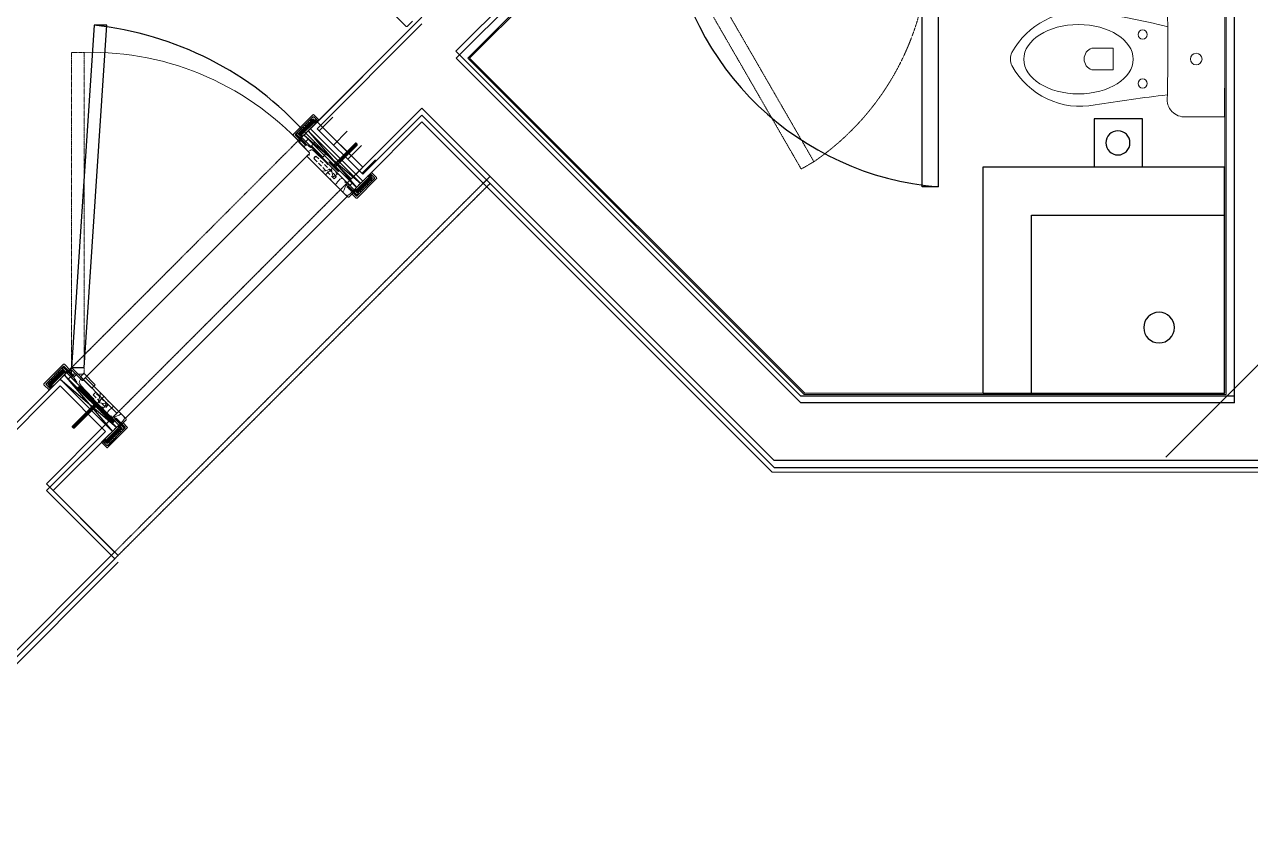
# Model space of a CAD drawing. Header units: millimetres. Extents: x 186805 to 449048, y 2167 to 51540.
# Drawn here: x 386668 to 390478, y 32261 to 34787 of the extents above; entities that cross this region are included whole.
import ezdxf

# ---------------------------------------------------------------- set-up
doc = ezdxf.new("R2010")
doc.units = ezdxf.units.MM
for name, pattern in [('3117.NEW ID XR$0$BD$0$HIDDEN2', [0.1875, 0.125, -0.0625]), ('3117.NEW ID XR$0$HIDDEN2', [0.1875, 0.125, -0.0625]), ('3117.NEW ID XR$0$XR-BAS2-BLOCK-A$0$HIDDEN2', [0.1875, 0.125, -0.0625]), ('BC$0$DASHDOT2', [0.5, 0.25, -0.125, 0, -0.125]), ('BC$0$XR-BAS2-BLOCK-B$1$CENTER', [2, 1.25, -0.25, 0.25, -0.25]), ('BD$0$HIDDEN', [0.375, 0.25, -0.125]), ('HIDDEN', [0.375, 0.25, -0.125]), ('HIDDEN2', [0.1875, 0.125, -0.0625])]:
    doc.linetypes.add(name, pattern=pattern)
doc.layers.get('0').update_dxf_attribs({"linetype": 'CONTINUOUS'})
for name, color, linetype, lineweight in [('0-60x60-C', 3, 'CONTINUOUS', 13), ('0-AKL-P1 TILES', 8, 'CONTINUOUS', 13), ('0-akl-plasterline', 9, 'CONTINUOUS', 13), ('3117.NEW ID XR$0$BB$0$A-HATCH', 8, 'CONTINUOUS', 5), ('3117.NEW ID XR$0$BD$0$A-ABOV', 1, '3117.NEW ID XR$0$BD$0$HIDDEN2', 5), ('ARCHITRAVE', 2, 'CONTINUOUS', 13), ('BD$0$0-sanitary', 1, 'CONTINUOUS', 20), ('BD$0$0-tiles', 9, 'CONTINUOUS', 5), ('BD$0$a-door', 8, 'CONTINUOUS', 9), ('BD$0$a-wall', 8, 'CONTINUOUS', 30), ('Cabinet', 2, 'CONTINUOUS', 5), ('Countertop', 3, 'CONTINUOUS', 13), ('wall', 4, 'CONTINUOUS', 25)]:
    doc.layers.add(name, color=color, linetype=linetype, lineweight=lineweight)
for name, color, linetype in [('3117.NEW ID XR$0$A-ABOV', 1, '3117.NEW ID XR$0$HIDDEN2'), ('3117.NEW ID XR$0$XR-BAS2-BLOCK-A$0$A-ABOV', 1, '3117.NEW ID XR$0$XR-BAS2-BLOCK-A$0$HIDDEN2'), ('A-ABOV', 1, 'HIDDEN2'), ('A-ABOVE DOOR', 1, 'HIDDEN2'), ('a-door', 4, 'CONTINUOUS'), ('a-sanit', 30, 'CONTINUOUS'), ('a-wall', 140, 'CONTINUOUS'), ('BC-A-AXES', 20, 'BC$0$DASHDOT2'), ('FIRST FLR DRAINAGExref-(NID-R2)$1$TYPCAL FLR DRAINAGE_xref(NID-R1)$0$M-FLOOR DRAIN', 7, 'CONTINUOUS'), ('HATCH', 8, 'CONTINUOUS'), ('STEEL', 8, 'CONTINUOUS')]:
    doc.layers.add(name, color=color, linetype=linetype)

# ---------------------------------------------------------------- blocks, each defined once
blk = doc.blocks.new('A$C7C4A1575')
at = {"layer": 'A-ABOV', "color": 8}
blk.add_line((62074.6, 18384.4), (60907.9, 17217.7), dxfattribs=at)
at = {"layer": 'A-ABOVE DOOR', "color": 8}
for p, q in [((62102.9, 17988.4), (61303.8, 17189.4)), ((61445.3, 17048), (62244.3, 17847))]:
    blk.add_line(p, q, dxfattribs=at)
at = {"layer": 'a-door', "color": 8, "lineweight": -3}
for p, q in [((62067.5, 17953.1), (62102.9, 17988.4)), ((62208.9, 17811.6), (62067.5, 17953.1)), ((62138.2, 17953.1), (62244.3, 17847)), ((62145.3, 17875.3), (62134.7, 17864.7)), ((62180.6, 17839.9), (62145.3, 17875.3)), ((62134.7, 17864.7), (62170, 17829.3)), ((62170, 17829.3), (62180.6, 17839.9)), ((62244.3, 17847), (62208.9, 17811.6)), ((62168.9, 17811.6), (62098.7, 16748.2)), ((62138.7, 16748.2), (62208.9, 17811.6)), ((62208.9, 17811.6), (62168.9, 17811.6)), ((61339.2, 17224.7), (61303.8, 17189.4)), ((61480.6, 17083.3), (61339.2, 17224.7)), ((61339.2, 17154), (61445.3, 17048)), ((61417, 17146.9), (61427.6, 17157.6)), ((61427.6, 17157.6), (61462.9, 17122.2)), ((61462.9, 17122.2), (61452.3, 17111.6)), ((61445.3, 17048), (61480.6, 17083.3)), ((62098.7, 16748.2), (62138.7, 16748.2))]:
    blk.add_line(p, q, dxfattribs=at)
at = {"layer": 'a-door', "color": 8}
for points in [[(59465.1, 16300), (59515.1, 16300), (59515.1, 17250)], [(59515.1, 17250), (59565.1, 17250), (59565.1, 16450)]]:
    blk.add_lwpolyline(points, dxfattribs=at)
blk.add_arc((59439.5, 16335.4), 917.8, 7.1761, 85.2747, dxfattribs=at)
at = {"layer": 'a-door', "color": 8, "lineweight": -3}
blk.add_ellipse((62187, 17656.7), major_axis=(-859.8, 437.8), ratio=0.932747, start_param=1.178097, end_param=1.963495, dxfattribs=at)
at = {"layer": 'a-wall', "color": 8}
for p, q in [((67148.1, 23457.9), (62074.6, 18384.4)), ((62074.6, 18384.4), (62286.7, 18172.3)), ((62286.7, 18172.3), (62102.9, 17988.4)), ((52095.1, 18100), (60025.5, 18100)), ((60025.5, 18100), (61120, 17005.5)), ((62244.3, 17847), (62463.5, 18066.2)), ((62102.9, 17988.4), (62244.3, 17847)), ((58595.1, 17900), (59942.7, 17900)), ((58595.1, 17900), (58595.1, 16450)), ((61013.9, 16828.8), (59942.7, 17900)), ((61120, 17005.5), (61303.8, 17189.4)), ((61303.8, 17189.4), (61445.3, 17048)), ((61445.3, 17048), (61120, 16722.7)), ((60585.2, 16400), (61013.9, 16828.8))]:
    blk.add_line(p, q, dxfattribs=at)
blk = doc.blocks.new('A$C32DD6ECA')
at = {"layer": '0-60x60-C', "color": 16, "xscale": 0.04183124983683228, "yscale": 0.04183124983683228, "zscale": 0.04183124983683228, "rotation": 180}
blk.add_blockref('A$C7C4A1575', (4397.08, 2202.64), dxfattribs=at)
blk = doc.blocks.new('AR 80')
at = {"layer": 'HATCH'}
h = blk.add_hatch(dxfattribs=at)
h.set_pattern_fill('ANSI31', color=256, scale=10, style=0)
h.set_pattern_definition([(45, (-12340.925, 32530.051), (-0.883883476, 0.883883476), [])])
h.paths.add_polyline_path([(4, 38, 0.414214), (2, 40), (0, 40), (0, 0), (4, 0)])
at = {"color": 8, "lineweight": 0}
for p, q in [((-68, 22), (-68, 35)), ((-65, 25), (-65, 35)), ((-62, 25), (-62, 35)), ((-59, 25), (-59, 35)), ((-56, 25), (-56, 35)), ((-53, 25), (-53, 35)), ((-50, 25), (-50, 35)), ((-47, 25), (-47, 35)), ((-44, 25), (-44, 35)), ((-41, 25), (-41, 35)), ((-38, 25), (-38, 35)), ((-35, 25), (-35, 35)), ((-32, 25), (-32, 35)), ((-29, 25), (-29, 35)), ((-26, 25), (-26, 35)), ((-23, 25), (-23, 35)), ((-20, 25), (-20, 35)), ((-17, 25), (-17, 35)), ((-14, 25), (-14, 35)), ((-11, 25), (-11, 35)), ((-8, 22), (-8, 35))]:
    blk.add_line(p, q, dxfattribs=at)
for points in [[(-76, 37.1), (-74.7, 38.3), (-72, 39.1), (-69.7, 40)], [(-54.9, 35), (-54.4, 37.7), (-50.8, 38.9), (-47.7, 40)], [(-48.5, 35), (-48, 37.7), (-44.4, 38.9), (-41.3, 40)], [(-40.5, 35), (-39.9, 37.7), (-36.4, 38.9), (-33.3, 40)], [(-31.9, 35), (-31.4, 37.7), (-27.8, 38.9), (-24.8, 40)], [(-24.8, 35), (-24.2, 37.7), (-20.7, 38.9), (-17.6, 40)], [(-18.2, 35), (-17.1, 37.4), (-13.7, 38.7), (-10.9, 40)], [(-9.1, 35), (-7.8, 37.1), (-4.1, 37.5), (0, 38)]]:
    blk.add_open_spline(points, degree=3, dxfattribs=at)
for points, knots in [([(-66.3, 35), (-66.3, 35.4), (-66, 37.6), (-64.2, 38.9), (-62.7, 40)], [16.853998, 16.853998, 16.853998, 16.853998, 17.952207, 23.173431, 23.173431, 23.173431, 23.173431]), ([(-59.6, 35), (-59.7, 35.2), (-60.3, 36.4), (-62.6, 39.2), (-58.5, 39.7), (-55.6, 40)], [12.972853, 12.972853, 12.972853, 12.972853, 13.668774, 16.268313, 22.1908, 22.1908, 22.1908, 22.1908]), ([(-76, 26.2), (-75.6, 26.5), (-74.7, 27.4), (-75.2, 29.2), (-75.8, 30.2), (-76, 30.5)], [6.729778, 6.729778, 6.729778, 6.729778, 8.215768, 10.688327, 11.549207, 11.549207, 11.549207, 11.549207]), ([(-74.9, 22), (-74.2, 24.5), (-73.4, 27.1), (-71.1, 28.2), (-71, 28.3)], [0, 0, 0, 0, 7.053165, 7.433194, 7.433194, 7.433194, 7.433194])]:
    blk.add_open_spline(points, degree=3, knots=knots, dxfattribs=at)
at = {"layer": 'ARCHITRAVE'}
for p, q in [((0, 40), (-74, 40)), ((0, 22), (0, 40)), ((-76, 38), (-76, 22)), ((-76, 22), (-66, 22)), ((-71, 22), (-71, 35)), ((-71, 35), (-5, 35)), ((-66, 22), (-66, 25)), ((-66, 25), (-10, 25)), ((-10, 25), (-10, 22)), ((-10, 22), (0, 22)), ((-5, 35), (-5, 22)), ((-5, 22), (-5, 35))]:
    blk.add_line(p, q, dxfattribs=at)
blk.add_lwpolyline([(0, 0), (4, 0), (4, 38, 0.414214), (2, 40), (0, 40)], format="xyb", close=True, dxfattribs=at)
blk.add_arc((-74, 38), 2, 90, 180, dxfattribs=at)
blk = doc.blocks.new('MB')
at = {"layer": 'STEEL'}
h = blk.add_hatch(dxfattribs=at)
h.set_pattern_fill('ANSI37', color=256, scale=20, style=0)
h.set_pattern_definition([(45, (-676.0703, -119.304), (-1.767767, 1.767767), []), (135, (-676.0703, -119.304), (-1.767767, -1.767767), [])])
edge = h.paths.add_edge_path()
edge.add_arc((2.5, 18.4), 2.5, 0, 180)
edge.add_arc((2.5, 18.4), 2.5, 0, 180, ccw=False)
edge = h.paths.add_edge_path()
edge.add_arc((2.5, -18.4), 2.5, 180, 360)
edge.add_line((5, 18.4), (5, -18.4))
edge.add_line((0, 18.4), (0, -18.4))
for p, q in [((0, 18.4), (0, -18.4)), ((5, 18.4), (5, -18.4))]:
    blk.add_line(p, q, dxfattribs=at)
for centre, start, end in [((2.5, 18.4), 0, 180), ((2.5, 18.4), 0, 180), ((2.5, -18.4), 180, 0)]:
    blk.add_arc(centre, 2.5, start, end, dxfattribs=at)
blk = doc.blocks.new('WP.2')
at = {"lineweight": 0}
h = blk.add_hatch(dxfattribs=at)
h.set_pattern_fill('LINE', color=8, scale=25, angle=90, style=0)
h.set_pattern_definition([(270, (1452.1806, -38810.5845), (3.125, -6e-16), [])])
h.paths.add_polyline_path([(18.4, 2.1), (18.4, -1.9), (67.5, -1.9), (67.5, 2.1)])
h = blk.add_hatch(dxfattribs=at)
h.set_pattern_fill('LINE', color=8, scale=25, angle=90, style=0)
h.set_pattern_definition([(270, (1477.088, -38810.5845), (3.125, -6e-16), [])])
h.paths.add_polyline_path([(43.3, 2.1), (43.3, -1.9), (92.4, -1.9), (92.4, 2.1)])
for p, q in [((-4.5, 4.5), (-4.5, -4.5)), ((-3.3, 4.5), (-4.5, 4.5)), ((-1, 6.5), (-2.3, 6.5)), ((-2.3, 6.5), (-2.3, -6.5)), ((-2.3, -3.5), (-2.3, 3.5)), ((0, -5.5), (0, 5.5)), ((94.6, 4), (0, 4)), ((94.6, 4), (96.6, 2)), ((96.6, -2), (96.6, 2)), ((-3.3, -4.5), (-4.5, -4.5)), ((-1, -6.5), (-2.3, -6.5)), ((94.6, -4), (0, -4)), ((96.6, -2), (94.6, -4))]:
    blk.add_line(p, q)
at = {"color": 8, "lineweight": 0}
for p, q in [((90.4, 2.1), (-2.3, 2.1)), ((7, -1.9), (7, 2.1)), ((18.4, -1.9), (18.4, 2.1)), ((96.3, 0.1), (90.4, 2.1)), ((96.3, 0.1), (90.4, -1.9)), ((90.4, -1.9), (-2.3, -1.9))]:
    blk.add_line(p, q, dxfattribs=at)
for centre, start, end in [((-3.3, 3.5), 0, 90), ((-1, 5.5), 0, 90), ((-3.3, -3.5), 270, 0), ((-1, -5.5), 270, 0)]:
    blk.add_arc(centre, 1, start, end)
blk = doc.blocks.new('A$C5C977968')
at = {"layer": 'HATCH'}
h = blk.add_hatch(dxfattribs=at)
h.set_pattern_fill('ANSI31', color=256, scale=20, angle=-45, style=0)
h.set_pattern_definition([(90, (42653.5286, -55459.1338), (2.5, 2e-11), [])])
h.paths.add_polyline_path([(5125.1, 4200.2), (5132.2, 4193.1), (5090.8, 4151.7, 0.993849), (5087.2, 4155.2), (5061.2, 4129.2, 0.993849), (5064.7, 4125.6), (5023.3, 4084.2), (5016.2, 4091.3)])
at = {"layer": '0-akl-plasterline'}
for p, q in [((4408.1, 4999.2), (4082.9, 5324.5)), ((4061.6, 5020.5), (2973.4, 3932.2)), ((4245.5, 4836.6), (4061.6, 5020.5)), ((4408.1, 4999.2), (4245.5, 4836.6)), ((5185.9, 4221.4), (5023.3, 4058.8)), ((5185.9, 4221.4), (5405.1, 4002.2)), ((5207.2, 3874.9), (5023.3, 4058.8)), ((2973.4, 3932.2), (1271.8, 3932.2)), ((5005.6, 3673.4), (5207.2, 3874.9)), ((8657.8, 0), (5005.6, 3652.2))]:
    blk.add_line(p, q, dxfattribs=at)
at = {"layer": '3117.NEW ID XR$0$A-ABOV'}
blk.add_line((5016.2, 3662.8), (3849.5, 4829.5), dxfattribs=at)
at = {"layer": '3117.NEW ID XR$0$BB$0$A-HATCH'}
for p, q in [((4338, 5035.2), (4380.4, 4992.7)), ((4293.8, 4991), (4336.2, 4948.5)), ((4249.6, 4946.8), (4292, 4904.3)), ((4205.4, 4902.6), (4247.8, 4860.1))]:
    blk.add_line(p, q, dxfattribs=at)
at = {"layer": '3117.NEW ID XR$0$BD$0$A-ABOV'}
blk.add_line((5016.2, 3662.8), (3849.5, 4829.5), dxfattribs=at)
at = {"layer": '3117.NEW ID XR$0$XR-BAS2-BLOCK-A$0$A-ABOV'}
blk.add_line((5016.2, 3662.8), (3849.5, 4829.5), dxfattribs=at)
at = {"layer": 'a-sanit'}
for p, q in [((1567.2, 4177.7), (1567.2, 4880.2)), ((2317.2, 4880.2), (1567.2, 4880.2)), ((2317.2, 4177.7), (2317.2, 4880.2)), ((2167.2, 4730.2), (1567.2, 4730.2)), ((2167.2, 4177.7), (2167.2, 4730.2)), ((2317.2, 4177.7), (1567.2, 4177.7))]:
    blk.add_line(p, q, dxfattribs=at)
blk.add_circle((1770.9, 4381.3), 47.7, dxfattribs=at)
at = {"layer": 'a-wall'}
for p, q in [((1536.8, 4147.2), (1536.8, 5597.2)), ((1536.8, 4147.2), (1536.8, 5597.2)), ((3576.8, 5597.2), (3955.6, 5218.4)), ((3576.8, 5597.2), (3955.6, 5218.4)), ((3576.8, 5597.2), (3955.6, 5218.4)), ((4386.9, 4999.2), (4061.6, 5324.5)), ((3955.6, 5218.4), (2884.3, 4147.2)), ((3955.6, 5218.4), (2884.3, 4147.2)), ((3955.6, 5218.4), (2884.3, 4147.2)), ((3955.6, 5218.4), (2884.3, 4147.2)), ((2967.2, 3947.2), (4061.6, 5041.7)), ((2967.2, 3947.2), (4061.6, 5041.7)), ((2967.2, 3947.2), (4061.6, 5041.7)), ((4061.6, 5041.7), (4150.1, 4953.2)), ((4061.6, 5041.7), (4245.5, 4857.8)), ((4386.9, 4999.2), (4245.5, 4857.8)), ((5185.9, 4200.2), (5044.5, 4058.8)), ((5185.9, 4200.2), (5405.1, 3981)), ((5185.9, 4200.2), (5405.1, 3981)), ((5185.9, 4200.2), (5405.1, 3981)), ((1536.8, 4147.2), (2884.3, 4147.2)), ((1536.8, 4147.2), (2884.3, 4147.2)), ((1536.8, 4147.2), (2884.3, 4147.2)), ((1536.8, 4147.2), (2884.3, 4147.2)), ((5228.4, 3874.9), (5044.5, 4058.8)), ((5228.4, 3874.9), (5044.5, 4058.8)), ((5228.4, 3874.9), (5044.5, 4058.8)), ((2967.2, 3947.2), (1286.8, 3947.2)), ((5228.4, 3874.9), (5166.3, 3937)), ((5016.2, 3662.8), (5228.4, 3874.9)), ((5016.2, 3662.8), (5228.4, 3874.9)), ((5016.2, 3662.8), (5228.4, 3874.9)), ((5016.2, 3662.8), (5228.4, 3874.9)), ((5016.2, 3662.8), (5228.4, 3874.9)), ((8657.8, 21.2), (5016.2, 3662.8))]:
    blk.add_line(p, q, dxfattribs=at)
at = {"layer": 'ARCHITRAVE'}
for p, q in [((4422.3, 4959.6), (4285.1, 4822.5)), ((4408.5, 4945.9), (4433.2, 4970.6)), ((4443.8, 4957.2), (4411.3, 4924.6)), ((4415.2, 4966.7), (4422.3, 4959.6)), ((4436.8, 4967.1), (4419.8, 4950.1)), ((4422.6, 4947.3), (4439.6, 4964.2)), ((4433.2, 4970.6), (4436.8, 4967.1)), ((4439.6, 4964.2), (4443.8, 4960)), ((4355.4, 4892.8), (4404.9, 4942.3)), ((4404.9, 4942.3), (4406.7, 4940.6)), ((4406.7, 4940.6), (4410.2, 4944.1)), ((4410.2, 4944.1), (4408.5, 4945.9)), ((4411.9, 4919.8), (4410.4, 4918.4)), ((4411.9, 4916.9), (4410.4, 4918.4)), ((4411.3, 4921.8), (4412.6, 4920.6)), ((4412.6, 4920.6), (4411.9, 4919.8)), ((4412.6, 4917.7), (4411.9, 4916.9)), ((4414.1, 4919.1), (4412.6, 4917.7)), ((4414.1, 4919.1), (4417.7, 4915.5)), ((4415.9, 4917.3), (5111, 4222.1)), ((4419.8, 4950.1), (4422.6, 4947.3)), ((4417.7, 4912.6), (4292.8, 4787.8)), ((4327.2, 4864.5), (4351.9, 4889.3)), ((4339.5, 4876.9), (4360.7, 4855.7)), ((4351.9, 4889.3), (4353.7, 4887.5)), ((4353.7, 4887.5), (4357.2, 4891.1)), ((4357.2, 4891.1), (4355.4, 4892.8)), ((4298.9, 4836.3), (4323.6, 4861)), ((4323.6, 4861), (4325.4, 4859.2)), ((4325.4, 4859.2), (4328.9, 4862.8)), ((4328.9, 4862.8), (4327.2, 4864.5)), ((4268.8, 4806.2), (4295.3, 4832.7)), ((4272.4, 4802.7), (4268.8, 4806.2)), ((4291.1, 4821.4), (4272.4, 4802.7)), ((4275.2, 4799.8), (4293.9, 4818.6)), ((4278, 4829.5), (4285.1, 4822.5)), ((4293.9, 4818.6), (4291.1, 4821.4)), ((4295.3, 4832.7), (4297.1, 4831)), ((4297.1, 4831), (4300.6, 4834.5)), ((4300.6, 4834.5), (4298.9, 4836.3)), ((4288.6, 4786.4), (4275.2, 4799.8)), ((4293.6, 4788.5), (4982.3, 4099.8)), ((5150.9, 4250.1), (5118.4, 4217.5)), ((5139.6, 4214.7), (5164.4, 4239.5)), ((5141, 4228.9), (5158, 4245.8)), ((5143.9, 4226), (5141, 4228.9)), ((5160.8, 4243), (5143.9, 4226)), ((5158, 4245.8), (5153.8, 4250.1)), ((5164.4, 4239.5), (5160.8, 4243)), ((5106.4, 4223.9), (4981.6, 4099.1)), ((5153.4, 4228.5), (5016.2, 4091.3)), ((5086.6, 4161.7), (5136.1, 4211.2)), ((5112.8, 4220.3), (5109.2, 4223.9)), ((5111.4, 4218.9), (5110.7, 4218.2)), ((5110.7, 4218.2), (5112.2, 4216.7)), ((5112.8, 4220.3), (5111.4, 4218.9)), ((5113.6, 4218.1), (5112.2, 4216.7)), ((5114.3, 4218.8), (5113.6, 4218.1)), ((5115.6, 4217.5), (5114.3, 4218.8)), ((5134.3, 4212.9), (5137.9, 4216.5)), ((5136.1, 4211.2), (5134.3, 4212.9)), ((5137.9, 4216.5), (5139.6, 4214.7)), ((5160.5, 4221.4), (5153.4, 4228.5)), ((5070.7, 4145.8), (5049.5, 4167)), ((5058.3, 4133.4), (5083.1, 4158.1)), ((5081.3, 4159.9), (5084.8, 4163.4)), ((5083.1, 4158.1), (5081.3, 4159.9)), ((5084.8, 4163.4), (5086.6, 4161.7)), ((5030, 4105.1), (5054.8, 4129.9)), ((5053, 4131.6), (5056.5, 4135.2)), ((5054.8, 4129.9), (5053, 4131.6)), ((5056.5, 4135.2), (5058.3, 4133.4)), ((4980.2, 4094.9), (4993.6, 4081.4)), ((4993.6, 4081.4), (5012.3, 4100.2)), ((5015.2, 4097.3), (4996.4, 4078.6)), ((4996.4, 4078.6), (5000, 4075.1)), ((5000, 4075.1), (5026.5, 4101.6)), ((5012.3, 4100.2), (5015.2, 4097.3)), ((5023.3, 4084.2), (5016.2, 4091.3)), ((5024.7, 4103.3), (5028.3, 4106.9)), ((5026.5, 4101.6), (5024.7, 4103.3)), ((5028.3, 4106.9), (5030, 4105.1))]:
    blk.add_line(p, q, dxfattribs=at)
for centre, radius, start, end in [((4442.4, 4958.6), 2, 315, 45), ((4412.7, 4923.2), 2, 135, 225), ((4416.3, 4914), 2, 315, 45), ((4289.2, 4791.8), 5.47, 264.2726, 317.8025), ((5152.4, 4248.7), 2, 45, 135), ((5107.8, 4222.5), 2, 45, 135), ((5117, 4219), 2, 225, 315), ((4985.6, 4095.4), 5.47, 132.1975, 185.7274)]:
    blk.add_arc(centre, radius, start, end, dxfattribs=at)
at = {"layer": 'BD$0$0-sanitary', "linetype": 'Continuous'}
for points in [[(1566.8, 5215.6), (1566.8, 5395.6), (1692.8, 5395.6, -0.459523), (1744, 5329), (1744, 5215.6)], [(1566.8, 5215.6), (1566.8, 5395.6), (1692.8, 5395.6, -0.459523), (1744, 5329), (1744, 5215.6)], [(1744, 5315.8, -0.035329), (1986.2, 5360.7, -0.309814), (2227.9, 5236, -0.127766), (2232.9, 5215.6, -0.127766)], [(1744, 5315.8, -0.035329), (1986.2, 5360.7, -0.309814), (2227.9, 5236, -0.127766), (2232.9, 5215.6, -0.127766)], [(1913.5, 5215.6), (1913.5, 5249.6), (1979.7, 5249.6, -0.321354), (2003.7, 5215.6, -240.991361)], [(1913.5, 5215.6), (1913.5, 5249.6), (1979.7, 5249.6, -0.321354), (2003.7, 5215.6, -240.991361)], [(1566.8, 5215.6), (1567.8, 5035.7), (1693.8, 5035.7, 0.459523), (1745, 5102.3), (1744, 5215.6)], [(1566.8, 5215.6), (1567.8, 5035.7), (1693.8, 5035.7, 0.459523), (1745, 5102.3), (1744, 5215.6)], [(1745.2, 5104.2, -0.012385), (1969.5, 5073.3, 0.329237), (2227.9, 5195.2, 0.127766), (2232.9, 5215.6, 0.127766)], [(1745.2, 5104.2, -0.012385), (1969.5, 5073.3, 0.329237), (2227.9, 5195.2, 0.127766), (2232.9, 5215.6, 0.127766)], [(1913.5, 5215.6), (1913.5, 5181.6), (1979.7, 5181.6, 0.321354), (2003.7, 5215.6, 240.991361)], [(1913.5, 5215.6), (1913.5, 5181.6), (1979.7, 5181.6, 0.321354), (2003.7, 5215.6, 240.991361)]]:
    blk.add_lwpolyline(points, format="xyb", dxfattribs=at)
for centre, radius in [((1821.9, 5291.6), 14.3), ((1821.9, 5291.6), 14.3), ((1655.4, 5215.6), 18), ((1655.4, 5215.6), 18), ((1821.9, 5139.7), 14.3), ((1821.9, 5139.7), 14.3)]:
    blk.add_circle(centre, radius, dxfattribs=at)
at = {"layer": 'BD$0$0-sanitary', "linetype": 'Continuous', "extrusion": (0, 0, -1)}
blk.add_ellipse((2021.1, 5215), major_axis=(170, 0), ratio=0.633106, dxfattribs=at)
blk.add_ellipse((2021.1, 5215), major_axis=(170, 0), ratio=0.633106, dxfattribs=at)
at = {"layer": 'BD$0$0-tiles'}
for p, q in [((1562.8, 4173.2), (1562.8, 5571.2)), ((1566.8, 4177.2), (1566.8, 5567.2)), ((2873.6, 4173.2), (1562.8, 4173.2)), ((2873.6, 4177.2), (1566.8, 4177.2))]:
    blk.add_line(p, q, dxfattribs=at)
at = {"layer": 'BD$0$a-door', "linetype": 'BD$0$HIDDEN'}
for p, q in [((2843.4, 4896.7), (3243.4, 5589.5)), ((3282.9, 5566.6), (2882.9, 4873.8)), ((5111, 4236.3), (5111, 5236.3)), ((5111, 5236.3), (5151, 5236.3)), ((5151, 5236.3), (5151, 4236.3)), ((2882.9, 4873.8), (2843.4, 4896.7)), ((5151, 4236.3), (5111, 4236.3))]:
    blk.add_line(p, q, dxfattribs=at)
blk.add_arc((3306.1, 5572.9), 819.3, 180.5358, 235.6171, dxfattribs=at)
at = {"layer": 'BD$0$a-door'}
blk.add_arc((5089.3, 4345.5), 891, 88.6029, 138.9814, dxfattribs=at)
at = {"layer": 'BD$0$a-wall'}
for p, q in [((3564.4, 5567.2), (3913.2, 5218.5)), ((3566.1, 5571.2), (3918.8, 5218.5)), ((3913.2, 5218.5), (2871.9, 4177.2)), ((3918.8, 5218.5), (2873.6, 4173.2))]:
    blk.add_line(p, q, dxfattribs=at)
at = {"layer": 'Cabinet'}
for points in [[(4252.6, 4829.5), (4265.3, 4816.8), (4427.9, 4979.4), (4415.2, 4992.2)], [(5023.3, 4058.8), (5010.6, 4071.5), (5173.2, 4234.2), (5185.9, 4221.4)]]:
    blk.add_lwpolyline(points, close=True, dxfattribs=at)
at = {"layer": 'Countertop'}
for p, q in [((4171.2, 5377.5), (4110.4, 5316.7)), ((4107.6, 5316.7), (4091.3, 5333)), ((4397.5, 5042.4), (4381.3, 5026.1)), ((4461.2, 4981.6), (4400.3, 5042.4)), ((4381.3, 5026.1), (4415.2, 4992.2)), ((4443.1, 4960.7), (4461.2, 4978.7)), ((4202.4, 4847.2), (4218.6, 4863.5)), ((4263.2, 4783.6), (4202.4, 4844.4)), ((4218.6, 4863.5), (4272.4, 4809.7)), ((4278.7, 4796.3), (4266, 4783.6)), ((5154.5, 4249.4), (5172.5, 4267.4)), ((5175.3, 4267.4), (5236.1, 4206.6)), ((5219.9, 4187.5), (5185.9, 4221.4)), ((5236.1, 4203.7), (5219.9, 4187.5)), ((4990.1, 4085), (4977.3, 4072.2)), ((5057.2, 4024.9), (5003.5, 4078.6)), ((4977.3, 4069.4), (5038.2, 4008.6)), ((5041, 4008.6), (5057.2, 4024.9))]:
    blk.add_line(p, q, dxfattribs=at)
for centre, start, end in [((4109, 5318.2), 225, 315), ((4398.9, 5041), 45, 135), ((4459.7, 4980.2), 315, 45), ((4203.8, 4845.8), 135, 225), ((4264.6, 4785), 225, 315), ((5173.9, 4266), 45, 135), ((5234.7, 4205.2), 315, 45), ((4978.8, 4070.8), 135, 225), ((5039.6, 4010), 225, 315)]:
    blk.add_arc(centre, 2, start, end, dxfattribs=at)
at = {"layer": 'FIRST FLR DRAINAGExref-(NID-R2)$1$TYPCAL FLR DRAINAGE_xref(NID-R1)$0$M-FLOOR DRAIN'}
for p, q in [((1822.5, 4880.2), (1822.5, 5030.2)), ((1822.5, 5030.2), (1972.5, 5030.2)), ((1972.5, 5030.2), (1972.5, 4880.2)), ((1972.5, 4880.2), (1822.5, 4880.2))]:
    blk.add_line(p, q, dxfattribs=at)
blk.add_circle((1898.8, 4955.2), 37.5, dxfattribs=at)
at = {"layer": 'HATCH'}
for p, q in [((4372.1, 5035.3), (4408.1, 4999.2)), ((4408.1, 4999.2), (4245.5, 4836.6)), ((4415.2, 4992.2), (4265.3, 4816.8)), ((4427.9, 4979.4), (4252.6, 4829.5)), ((4415.2, 4966.7), (4278, 4829.5)), ((4209.4, 4872.7), (4245.5, 4836.6)), ((5173.2, 4234.2), (5023.3, 4058.8)), ((5185.9, 4221.4), (5010.6, 4071.5)), ((5185.9, 4221.4), (5023.3, 4058.8)), ((5160.5, 4221.4), (5023.3, 4084.2)), ((5222, 4185.4), (5185.9, 4221.4)), ((5059.4, 4022.7), (5023.3, 4058.8))]:
    blk.add_line(p, q, dxfattribs=at)
at = {"layer": 'HATCH', "linetype": 'HIDDEN', "ltscale": 50}
for points in [[(4327.2, 4850.4), (4334.2, 4843.3), (4397.9, 4907), (4390.8, 4914)], [(5044.2, 4133.4), (5037.1, 4140.5), (5076, 4179.4), (5083.1, 4172.3)]]:
    blk.add_lwpolyline(points, close=True, dxfattribs=at)
at = {"layer": 'HATCH'}
for centre, start, end in [((4383.1, 5026), 296.0614, 333.9386), ((4383.8, 5025.3), 296.0614, 333.9386), ((4384.5, 5024.6), 296.0614, 333.9386), ((4385.2, 5023.9), 296.0614, 333.9386), ((4385.9, 5023.2), 296.0614, 333.9386), ((4386.6, 5022.5), 296.0614, 333.9386), ((4387.3, 5021.8), 296.0614, 333.9386), ((4388, 5021.1), 296.0614, 333.9386), ((4388.8, 5020.4), 296.0614, 333.9386), ((4389.5, 5019.7), 296.0614, 333.9386), ((4390.2, 5019), 296.0614, 333.9386), ((4218.7, 4861.6), 296.0614, 333.9386), ((4219.4, 4860.9), 296.0614, 333.9386), ((4220.1, 4860.2), 296.0614, 333.9386), ((4220.8, 4859.5), 296.0614, 333.9386), ((4221.5, 4858.8), 296.0614, 333.9386), ((4222.2, 4858.1), 296.0614, 333.9386), ((4222.9, 4857.4), 296.0614, 333.9386), ((4223.6, 4856.7), 296.0614, 333.9386), ((4224.4, 4856), 296.0614, 333.9386), ((4225.1, 4855.3), 296.0614, 333.9386), ((4225.8, 4854.6), 296.0614, 333.9386), ((5212.7, 4196.4), 116.0614, 153.9386), ((5213.4, 4195.7), 116.0614, 153.9386), ((5214.1, 4195), 116.0614, 153.9386), ((5214.9, 4194.3), 116.0614, 153.9386), ((5215.6, 4193.6), 116.0614, 153.9386), ((5216.3, 4192.9), 116.0614, 153.9386), ((5217, 4192.2), 116.0614, 153.9386), ((5217.7, 4191.5), 116.0614, 153.9386), ((5218.4, 4190.7), 116.0614, 153.9386), ((5219.1, 4190), 116.0614, 153.9386), ((5219.8, 4189.3), 116.0614, 153.9386), ((5048.3, 4032), 116.0614, 153.9386), ((5049, 4031.3), 116.0614, 153.9386), ((5049.7, 4030.6), 116.0614, 153.9386), ((5050.5, 4029.9), 116.0614, 153.9386), ((5051.2, 4029.2), 116.0614, 153.9386), ((5051.9, 4028.5), 116.0614, 153.9386), ((5052.6, 4027.8), 116.0614, 153.9386), ((5053.3, 4027), 116.0614, 153.9386), ((5054, 4026.3), 116.0614, 153.9386), ((5054.7, 4025.6), 116.0614, 153.9386), ((5055.4, 4024.9), 116.0614, 153.9386)]:
    blk.add_arc(centre, 3.85, start, end, dxfattribs=at)
at = {"layer": 'HATCH', "lineweight": 0}
for points, knots in [([(4422.1, 4959.1), (4423.1, 4958.3), (4425.6, 4956.8), (4428.1, 4958.8), (4429.6, 4960)], [16.677849, 16.677849, 16.677849, 16.677849, 20.444591, 25.674476, 25.674476, 25.674476, 25.674476]), ([(4356.7, 4891.6), (4389.3, 4922.4), (4400.9, 4935), (4405.7, 4933.9), (4415.1, 4928.4)], [21.11247, 21.11247, 21.11247, 21.11247, 29.282517, 36.516734, 36.516734, 36.516734, 36.516734]), ([(4407.2, 4941), (4409, 4941.5), (4412.7, 4945), (4419.2, 4949.7), (4420.2, 4949.7)], [24.448282, 24.448282, 24.448282, 24.448282, 29.282517, 31.771123, 31.771123, 31.771123, 31.771123]), ([(4307.6, 4845), (4310.4, 4845), (4317, 4844.1), (4326.5, 4829.4), (4331.1, 4826)], [3.517357, 3.517357, 3.517357, 3.517357, 11.518318, 23.39652, 23.39652, 23.39652, 23.39652]), ([(4322.8, 4860.2), (4326.5, 4856.6), (4341.5, 4840.7), (4337.8, 4873.5), (4350.5, 4873.3), (4362.9, 4866.7), (4373, 4868)], [17.582384, 17.582384, 17.582384, 17.582384, 24.42839, 39.116387, 51.192819, 58.056181, 58.056181, 58.056181, 58.056181]), ([(4342.6, 4837.6), (4343.7, 4839.9), (4345.8, 4844), (4349.1, 4845.3), (4350.6, 4845.6)], [45.966035, 45.966035, 45.966035, 45.966035, 52.580466, 57.160135, 57.160135, 57.160135, 57.160135]), ([(4270.5, 4807.9), (4271.3, 4808), (4272.8, 4807.8), (4274.6, 4806.6), (4275.5, 4805.9)], [7.717154, 7.717154, 7.717154, 7.717154, 10.30222, 12.466442, 12.466442, 12.466442, 12.466442]), ([(4278.5, 4803.2), (4282.5, 4799.4), (4290.4, 4790.9), (4295.8, 4792), (4299.7, 4794.6)], [14.688506, 14.688506, 14.688506, 14.688506, 23.088852, 29.1522, 29.1522, 29.1522, 29.1522]), ([(4286.7, 4824.1), (4288.5, 4824), (4300.3, 4828.8), (4301.9, 4804.5), (4307.8, 4803.8), (4308.9, 4803.9)], [3.647377, 3.647377, 3.647377, 3.647377, 8.750932, 20.979392, 23.961522, 23.961522, 23.961522, 23.961522]), ([(5152.9, 4228.3), (5152.1, 4229.4), (5150.6, 4231.8), (5152.5, 4234.4), (5153.7, 4235.9)], [16.677849, 16.677849, 16.677849, 16.677849, 20.444591, 25.674476, 25.674476, 25.674476, 25.674476]), ([(5085.4, 4162.9), (5091.4, 4170.8), (5128.7, 4207.1), (5127.7, 4211.9), (5122.2, 4221.3)], [21.11247, 21.11247, 21.11247, 21.11247, 29.282517, 36.516734, 36.516734, 36.516734, 36.516734]), ([(5134.8, 4213.4), (5135.3, 4215.3), (5138.8, 4219), (5143.5, 4225.4), (5143.5, 4226.4)], [24.448282, 24.448282, 24.448282, 24.448282, 29.282517, 31.771123, 31.771123, 31.771123, 31.771123]), ([(5031.3, 4148.8), (5033.7, 4149.9), (5037.7, 4152), (5039.1, 4155.3), (5039.3, 4156.8)], [45.966035, 45.966035, 45.966035, 45.966035, 52.580466, 57.160135, 57.160135, 57.160135, 57.160135]), ([(5054, 4129.1), (5050.3, 4132.7), (5034.5, 4147.7), (5067.3, 4144), (5067.1, 4156.7), (5060.5, 4169.2), (5061.7, 4179.2)], [17.582384, 17.582384, 17.582384, 17.582384, 24.42839, 39.116387, 51.192819, 58.056181, 58.056181, 58.056181, 58.056181]), ([(5017.9, 4093), (5017.7, 4094.7), (5022.5, 4106.6), (4998.2, 4108.1), (4997.5, 4114), (4997.7, 4115.2)], [3.647377, 3.647377, 3.647377, 3.647377, 8.750932, 20.979392, 23.961522, 23.961522, 23.961522, 23.961522]), ([(5038.8, 4113.8), (5038.8, 4116.6), (5037.8, 4123.2), (5023.1, 4132.7), (5019.8, 4137.3)], [3.517357, 3.517357, 3.517357, 3.517357, 11.518318, 23.39652, 23.39652, 23.39652, 23.39652]), ([(4997, 4084.8), (4993.2, 4088.7), (4984.7, 4096.6), (4985.8, 4102), (4988.4, 4105.9)], [14.688506, 14.688506, 14.688506, 14.688506, 23.088852, 29.1522, 29.1522, 29.1522, 29.1522]), ([(5001.7, 4076.7), (5001.7, 4077.5), (5001.6, 4079), (5000.3, 4080.9), (4999.6, 4081.8)], [7.717154, 7.717154, 7.717154, 7.717154, 10.30222, 12.466442, 12.466442, 12.466442, 12.466442])]:
    blk.add_open_spline(points, degree=3, knots=knots, dxfattribs=at)
for points in [[(4437.3, 4962), (4438.7, 4961.4), (4441.8, 4958.9), (4443.9, 4957.3)], [(4403.6, 4941), (4404.7, 4940.7), (4405.6, 4940.7), (4406.4, 4940.8)], [(4423.5, 4948.1), (4424.8, 4946.8), (4426.2, 4944.6), (4427.9, 4941.2)], [(5141.9, 4229.7), (5140.6, 4231.1), (5138.4, 4232.5), (5135, 4234.1)], [(5155.7, 4243.5), (5155.2, 4244.9), (5152.7, 4248), (5151.1, 4250.2)], [(5134.8, 4209.9), (5134.5, 4210.9), (5134.5, 4211.8), (5134.6, 4212.7)]]:
    blk.add_open_spline(points, degree=3, dxfattribs=at)
at = {"layer": 'HATCH'}
for name, p, rotation in [('AR 80', (4424.7, 4955.1), 315.0000000005895), ('WP.2', (4332.5, 4884), 135.0000000005896), ('AR 80', (5013.8, 4095.9), 135.0000000005896)]:
    blk.add_blockref(name, p, dxfattribs=dict(at, rotation=rotation))
at = {"layer": 'HATCH', "xscale": -1}
for name, p, rotation in [('AR 80', (4289.7, 4820), 135.0000000005895), ('AR 80', (5148.8, 4231), 315.0000000005895), ('WP.2', (5077.8, 4138.7), 135.0000000005895)]:
    blk.add_blockref(name, p, dxfattribs=dict(at, rotation=rotation))
at = {"layer": 'wall', "rotation": 315.0000000005895}
blk.add_blockref('MB', (4332.4, 4884), dxfattribs=at)
at = {"layer": 'wall', "xscale": -1, "rotation": 315.0000000005895}
blk.add_blockref('MB', (5077.7, 4138.7), dxfattribs=at)
blk = doc.blocks.new('A$C7DAB1636')
at = {"layer": 'BC-A-AXES', "color": 8, "linetype": 'BC$0$XR-BAS2-BLOCK-B$1$CENTER', "ltscale": 600}
blk.add_line((23280.4, 5124.3), (20376.4, 8028.3), dxfattribs=at)

msp = doc.modelspace()

# ---------------------------------------------------------------- block references
at = {"linetype": 'ByBlock', "xscale": -1}
msp.add_blockref('A$C7DAB1636', (413495.3, 28318.7), dxfattribs=at)
at = {"layer": '0-60x60-C', "color": 16, "xscale": 23.90557308239969, "yscale": 23.90557308239969, "zscale": 23.90557308239969}
msp.add_blockref('A$C32DD6ECA', (343908.2, -1123), dxfattribs=at)
at = {"layer": '0-AKL-P1 TILES', "color": 1, "xscale": -1}
msp.add_blockref('A$C5C977968', (391964.7, 29463.8), dxfattribs=at)

doc.saveas('drawing.dxf')
